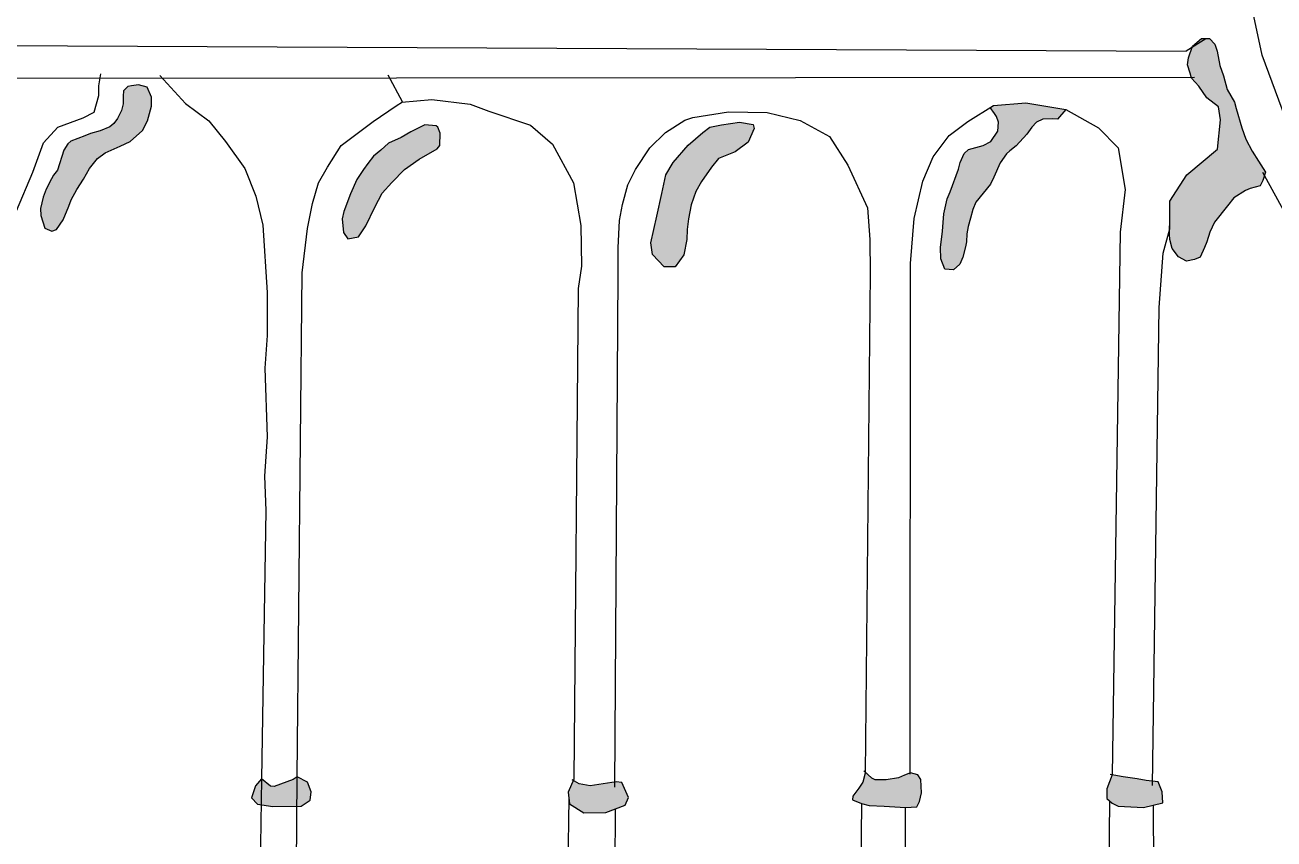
# Model space of a CAD drawing. Header units: millimetres. Extents: x 245 to 515, y 87 to 339.
# Drawn here: x 377.407 to 379.552, y 230.565 to 231.962 of the extents above; entities that cross this region are included whole.
import ezdxf

# ---------------------------------------------------------------- set-up
doc = ezdxf.new("R2010")
doc.units = ezdxf.units.MM
doc.layers.add('çziigi', color=10, linetype='Continuous')

msp = doc.modelspace()

# ---------------------------------------------------------------- hatches: boundary and pattern name
at = {"layer": 'çziigi'}
h = msp.add_hatch(color=256, dxfattribs=at)
h.dxf.hatch_style = 1
h.paths.add_polyline_path([(379.503, 231.6778), (379.5108, 231.6809), (379.5281, 231.6855), (379.5326, 231.695), (379.5371, 231.7088), (379.5253, 231.7278), (379.5144, 231.7451), (379.5035, 231.7656), (379.4967, 231.7851), (379.4867, 231.8183), (379.4839, 231.8292), (379.4712, 231.851), (379.4653, 231.8746), (379.4585, 231.8919), (379.4544, 231.9164), (379.4503, 231.9287), (379.4412, 231.9382), (379.4271, 231.9386), (379.4117, 231.925), (379.4048, 231.9055), (379.4035, 231.8932), (379.408, 231.879), (379.4103, 231.8704), (379.4226, 231.8568), (379.4362, 231.8368), (379.4562, 231.8209), (379.4598, 231.7986), (379.455, 231.7485), (379.4018, 231.7042), (379.3728, 231.6591), (379.3728, 231.6118), (379.3723, 231.6099), (379.3721, 231.6026), (379.373, 231.5936), (379.3771, 231.5781), (379.3876, 231.564), (379.4017, 231.5563), (379.4153, 231.559), (379.4248, 231.5631), (379.4326, 231.5795), (379.4362, 231.5895), (379.4417, 231.6058), (379.4498, 231.6235), (379.4717, 231.651), (379.483, 231.665)])
h = msp.add_hatch(color=256, dxfattribs=at)
h.dxf.hatch_style = 1
h.paths.add_polyline_path([(377.624, 231.8222), (377.6244, 231.838), (377.6168, 231.855), (377.6018, 231.8589), (377.5899, 231.8571), (377.5835, 231.8562), (377.5763, 231.8486), (377.5758, 231.8397), (377.5754, 231.8261), (377.5724, 231.815), (377.566, 231.8014), (377.5597, 231.7924), (377.5524, 231.7869), (377.5358, 231.7801), (377.5192, 231.7754), (377.5098, 231.7716), (377.4855, 231.7622), (377.4808, 231.7575), (377.4736, 231.7469), (377.4629, 231.7123), (377.4557, 231.7038), (377.4527, 231.6974), (377.4433, 231.68), (377.4382, 231.6664), (377.4335, 231.6468), (377.4344, 231.6344), (377.4412, 231.613), (377.4531, 231.6079), (377.4612, 231.6109), (377.4727, 231.6271), (377.4825, 231.6505), (377.4863, 231.6615), (377.4961, 231.6794), (377.5076, 231.6969), (377.5179, 231.7152), (377.5315, 231.7322), (377.5447, 231.7424), (377.5703, 231.7535), (377.5877, 231.7616), (377.6087, 231.7805), (377.6176, 231.7971)])
h.paths.add_polyline_path([(378.0838, 231.7315), (378.1145, 231.749), (378.1194, 231.7546), (378.1201, 231.7762), (378.1159, 231.786), (378.1131, 231.7887), (378.0935, 231.7901), (378.0698, 231.7783), (378.053, 231.7685), (378.0314, 231.7588), (378.0181, 231.7469), (378.0056, 231.7364), (377.9958, 231.7239), (377.9881, 231.7134), (377.9769, 231.6967), (377.9658, 231.6716), (377.9546, 231.6416), (377.9518, 231.629), (377.9539, 231.6053), (377.9616, 231.5948), (377.9797, 231.5983), (377.9923, 231.6171), (378.0077, 231.6492), (378.0202, 231.6729), (378.037, 231.6911), (378.0586, 231.7134)])
h = msp.add_hatch(color=256, dxfattribs=at)
h.dxf.hatch_style = 1
h.paths.add_polyline_path([(379.1941, 231.8168), (379.1254, 231.8282), (379.0703, 231.8232), (379.0646, 231.8197), (379.0718, 231.8095), (379.0755, 231.8046), (379.0789, 231.7949), (379.0773, 231.7793), (379.0657, 231.7614), (379.0526, 231.7547), (379.0272, 231.7477), (379.0195, 231.7413), (379.0131, 231.7254), (379.01, 231.7141), (378.9954, 231.6755), (378.9905, 231.6632), (378.9847, 231.6373), (378.9825, 231.6076), (378.9788, 231.5798), (378.9795, 231.5602), (378.9868, 231.5428), (379.0015, 231.5413), (379.0122, 231.5514), (379.0174, 231.563), (379.022, 231.581), (379.0235, 231.5896), (379.0244, 231.603), (379.0266, 231.6159), (379.0305, 231.6299), (379.0348, 231.6449), (379.0397, 231.6578), (379.0648, 231.6887), (379.0709, 231.7006), (379.0813, 231.7248), (379.0923, 231.7407), (379.0981, 231.7459), (379.1092, 231.7545), (379.1275, 231.7743), (379.1358, 231.7862), (379.144, 231.7951), (379.1547, 231.8), (379.171, 231.8003), (379.1798, 231.8)])
h.paths.add_polyline_path([(378.649, 231.7605), (378.6591, 231.7839), (378.6576, 231.7909), (378.6342, 231.7947), (378.6031, 231.7901), (378.5829, 231.7862), (378.5712, 231.7769), (378.5455, 231.7551), (378.5198, 231.7255), (378.5074, 231.7045), (378.5004, 231.6727), (378.4918, 231.6338), (378.4817, 231.5879), (378.4848, 231.5677), (378.5043, 231.5467), (378.5237, 231.5467), (378.5385, 231.5669), (378.5432, 231.5934), (378.544, 231.6105), (378.5463, 231.6291), (378.551, 231.6532), (378.5587, 231.6758), (378.5689, 231.6929), (378.586, 231.7178), (378.5976, 231.7325), (378.6264, 231.7442)])
h = msp.add_hatch(color=256, dxfattribs=at)
h.dxf.hatch_style = 1
h.paths.add_polyline_path([(379.3599, 230.6456), (379.3526, 230.6629), (379.3325, 230.665), (379.3166, 230.6679), (379.2928, 230.6715), (379.2735, 230.6746), (379.2647, 230.6506), (379.2647, 230.634), (379.274, 230.6261), (379.2841, 230.6211), (379.3274, 230.6189), (379.3606, 230.6268)])
h.paths.add_polyline_path([(378.9467, 230.6437), (378.9454, 230.6669), (378.94, 230.6749), (378.9276, 230.6784), (378.9173, 230.674), (378.9067, 230.6695), (378.8858, 230.6664), (378.8671, 230.666), (378.8613, 230.6691), (378.8495, 230.6797), (378.8495, 230.6776), (378.8457, 230.6624), (378.839, 230.6517), (378.8288, 230.638), (378.8279, 230.6317), (378.8435, 230.6255), (378.8568, 230.622), (378.8822, 230.6211), (378.9191, 230.6188), (378.9383, 230.6197), (378.9432, 230.6291)])
h.paths.add_polyline_path([(378.4321, 230.6615), (378.422, 230.6627), (378.3775, 230.656), (378.3586, 230.6593), (378.3486, 230.6648), (378.3396, 230.6449), (378.3419, 230.6248), (378.3664, 230.6093), (378.4042, 230.6104), (378.4376, 230.6226), (378.4432, 230.636)])
h.paths.add_polyline_path([(377.8983, 230.6459), (377.892, 230.6624), (377.8741, 230.6714), (377.8672, 230.6666), (377.8347, 230.6548), (377.8285, 230.6555), (377.8133, 230.668), (377.803, 230.6562), (377.796, 230.6355), (377.8064, 230.6245), (377.8327, 230.6203), (377.881, 230.621), (377.8969, 230.6314)])

# ---------------------------------------------------------------- linework, layer by layer
for p, q in [((379.5316, 231.9097), (379.5046, 232.0347)), ((376.7785, 231.9288), (379.4011, 231.9168)), ((379.4349, 231.9377), (379.4011, 231.9168)), ((379.4048, 231.9055), (379.4117, 231.925)), ((379.4117, 231.925), (379.4271, 231.9386)), ((379.4271, 231.9386), (379.4412, 231.9382)), ((379.4412, 231.9382), (379.4503, 231.9287)), ((379.4503, 231.9287), (379.4544, 231.9164)), ((379.4035, 231.8932), (379.4048, 231.9055)), ((379.4544, 231.9164), (379.4585, 231.8919)), ((379.5771, 231.7865), (379.5316, 231.9097)), ((379.408, 231.879), (379.4035, 231.8932)), ((379.4585, 231.8919), (379.4653, 231.8746)), ((376.916, 231.8698), (379.4155, 231.8722)), ((377.5337, 231.8571), (377.537, 231.8778)), ((377.6383, 231.8747), (377.6823, 231.8266)), ((378.0554, 231.8297), (378.0304, 231.8755)), ((379.4103, 231.8704), (379.408, 231.879)), ((379.4226, 231.8568), (379.4103, 231.8704)), ((379.4653, 231.8746), (379.4712, 231.851)), ((377.526, 231.8119), (377.5337, 231.8407)), ((377.5337, 231.8407), (377.5337, 231.8571)), ((377.5758, 231.8397), (377.5754, 231.8261)), ((377.5763, 231.8486), (377.5758, 231.8397)), ((377.5835, 231.8562), (377.5763, 231.8486)), ((377.5899, 231.8571), (377.5835, 231.8562)), ((377.6018, 231.8589), (377.5899, 231.8571)), ((377.6168, 231.855), (377.6018, 231.8589)), ((377.6244, 231.838), (377.6168, 231.855)), ((377.624, 231.8222), (377.6244, 231.838)), ((379.4362, 231.8368), (379.4226, 231.8568)), ((379.4712, 231.851), (379.4839, 231.8292)), ((377.5754, 231.8261), (377.5724, 231.815)), ((377.6176, 231.7971), (377.624, 231.8222)), ((377.6823, 231.8266), (377.7228, 231.7971)), ((378.0047, 231.7957), (378.0443, 231.8228)), ((378.0443, 231.8228), (378.0554, 231.8297)), ((378.054, 231.829), (378.1054, 231.8339)), ((378.1054, 231.8339), (378.1713, 231.8255)), ((378.1713, 231.8255), (378.2033, 231.8138)), ((379.026, 231.796), (379.0703, 231.8232)), ((379.0718, 231.8095), (379.0645, 231.8199)), ((379.0703, 231.8232), (379.1254, 231.8282)), ((379.1254, 231.8282), (379.1941, 231.8168)), ((379.1941, 231.8168), (379.1798, 231.8)), ((379.1941, 231.8168), (379.2506, 231.7853)), ((379.4562, 231.8209), (379.4362, 231.8368)), ((379.4598, 231.7986), (379.4562, 231.8209)), ((379.4839, 231.8292), (379.4867, 231.8183)), ((379.4867, 231.8183), (379.4967, 231.7851)), ((377.4635, 231.786), (377.5068, 231.8023)), ((377.5068, 231.8023), (377.526, 231.8119)), ((377.566, 231.8014), (377.5597, 231.7924)), ((377.5724, 231.815), (377.566, 231.8014)), ((377.6087, 231.7805), (377.6176, 231.7971)), ((377.7228, 231.7971), (377.751, 231.7614)), ((377.9498, 231.7546), (378.0047, 231.7957)), ((378.2033, 231.8138), (378.2748, 231.7895)), ((378.5067, 231.7772), (378.5401, 231.7984)), ((378.5401, 231.7984), (378.5535, 231.8028)), ((378.5535, 231.8028), (378.615, 231.8127)), ((378.615, 231.8127), (378.6815, 231.8113)), ((378.6815, 231.8113), (378.7381, 231.7979)), ((378.7381, 231.7979), (378.7884, 231.7703)), ((378.9938, 231.7717), (379.026, 231.796)), ((379.0755, 231.8046), (379.0718, 231.8095)), ((379.0789, 231.7949), (379.0755, 231.8046)), ((379.144, 231.7951), (379.1358, 231.7862)), ((379.1547, 231.8), (379.144, 231.7951)), ((379.171, 231.8003), (379.1547, 231.8)), ((379.1798, 231.8), (379.171, 231.8003)), ((379.455, 231.7485), (379.4598, 231.7986)), ((377.4385, 231.7591), (377.4635, 231.786)), ((377.5192, 231.7754), (377.5098, 231.7716)), ((377.5358, 231.7801), (377.5192, 231.7754)), ((377.5524, 231.7869), (377.5358, 231.7801)), ((377.5597, 231.7924), (377.5524, 231.7869)), ((377.5877, 231.7616), (377.6087, 231.7805)), ((378.0698, 231.7783), (378.053, 231.7685)), ((378.0935, 231.7901), (378.0698, 231.7783)), ((378.1131, 231.7887), (378.0935, 231.7901)), ((378.1159, 231.786), (378.1131, 231.7887)), ((378.1201, 231.7762), (378.1159, 231.786)), ((378.1194, 231.7546), (378.1201, 231.7762)), ((378.2748, 231.7895), (378.313, 231.7569)), ((378.48, 231.7505), (378.5067, 231.7772)), ((378.5455, 231.7551), (378.5712, 231.7769)), ((378.5712, 231.7769), (378.5829, 231.7862)), ((378.5829, 231.7862), (378.6031, 231.7901)), ((378.6031, 231.7901), (378.6342, 231.7947)), ((378.6342, 231.7947), (378.6576, 231.7909)), ((378.6591, 231.7839), (378.649, 231.7605)), ((378.6576, 231.7909), (378.6591, 231.7839)), ((379.0657, 231.7614), (379.0773, 231.7793)), ((379.0773, 231.7793), (379.0789, 231.7949)), ((379.1275, 231.7743), (379.1092, 231.7545)), ((379.1358, 231.7862), (379.1275, 231.7743)), ((379.2506, 231.7853), (379.2842, 231.751)), ((379.4967, 231.7851), (379.5035, 231.7656)), ((377.4202, 231.7088), (377.4385, 231.7591)), ((377.4808, 231.7575), (377.4736, 231.7469)), ((377.4855, 231.7622), (377.4808, 231.7575)), ((377.5098, 231.7716), (377.4855, 231.7622)), ((377.5447, 231.7424), (377.5703, 231.7535)), ((377.5703, 231.7535), (377.5877, 231.7616)), ((377.751, 231.7614), (377.7846, 231.7155)), ((377.9262, 231.7178), (377.9498, 231.7546)), ((378.0314, 231.7588), (378.0181, 231.7469)), ((378.053, 231.7685), (378.0314, 231.7588)), ((378.1145, 231.749), (378.1194, 231.7546)), ((378.313, 231.7569), (378.3491, 231.6909)), ((378.5198, 231.7255), (378.5455, 231.7551)), ((378.649, 231.7605), (378.6264, 231.7442)), ((378.7884, 231.7703), (378.8202, 231.7208)), ((378.9666, 231.7353), (378.9938, 231.7717)), ((379.0272, 231.7477), (379.0526, 231.7547)), ((379.0526, 231.7547), (379.0657, 231.7614)), ((379.1092, 231.7545), (379.0981, 231.7459)), ((379.5035, 231.7656), (379.5144, 231.7451)), ((377.4736, 231.7469), (377.4629, 231.7123)), ((377.5179, 231.7152), (377.5315, 231.7322)), ((377.5315, 231.7322), (377.5447, 231.7424)), ((378.0056, 231.7364), (377.9958, 231.7239)), ((378.0181, 231.7469), (378.0056, 231.7364)), ((378.0586, 231.7134), (378.0838, 231.7315)), ((378.0838, 231.7315), (378.1145, 231.749)), ((378.4555, 231.7138), (378.48, 231.7505)), ((378.5976, 231.7325), (378.586, 231.7178)), ((378.6264, 231.7442), (378.5976, 231.7325)), ((378.9487, 231.6938), (378.9666, 231.7353)), ((379.0131, 231.7254), (379.0195, 231.7413)), ((379.0195, 231.7413), (379.0272, 231.7477)), ((379.0923, 231.7407), (379.0813, 231.7248)), ((379.0981, 231.7459), (379.0923, 231.7407)), ((379.2842, 231.751), (379.2964, 231.6795)), ((379.4018, 231.7042), (379.455, 231.7485)), ((379.5144, 231.7451), (379.5253, 231.7278)), ((377.4629, 231.7123), (377.4557, 231.7038)), ((377.5076, 231.6969), (377.5179, 231.7152)), ((377.7846, 231.7155), (377.8032, 231.6681)), ((377.9109, 231.6907), (377.9262, 231.7178)), ((377.9881, 231.7134), (377.9769, 231.6967)), ((377.9958, 231.7239), (377.9881, 231.7134)), ((378.037, 231.6911), (378.0586, 231.7134)), ((378.4421, 231.6871), (378.4555, 231.7138)), ((378.5074, 231.7045), (378.5198, 231.7255)), ((378.586, 231.7178), (378.5689, 231.6929)), ((378.8202, 231.7208), (378.8535, 231.648)), ((378.9954, 231.6755), (379.01, 231.7141)), ((379.01, 231.7141), (379.0131, 231.7254)), ((379.0813, 231.7248), (379.0709, 231.7006)), ((379.5253, 231.7278), (379.5371, 231.7088)), ((379.532, 231.7093), (379.6046, 231.576)), ((377.3923, 231.6425), (377.4202, 231.7088)), ((377.4527, 231.6974), (377.4433, 231.68)), ((377.4557, 231.7038), (377.4527, 231.6974)), ((377.4961, 231.6794), (377.5076, 231.6969)), ((377.9005, 231.6554), (377.9109, 231.6907)), ((377.9769, 231.6967), (377.9658, 231.6716)), ((378.0202, 231.6729), (378.037, 231.6911)), ((378.3491, 231.6909), (378.3616, 231.6174)), ((378.5004, 231.6727), (378.5074, 231.7045)), ((378.5689, 231.6929), (378.5587, 231.6758)), ((378.9337, 231.6295), (378.9487, 231.6938)), ((379.0648, 231.6887), (379.0397, 231.6578)), ((379.0709, 231.7006), (379.0648, 231.6887)), ((379.3728, 231.6591), (379.4018, 231.7042)), ((379.5326, 231.695), (379.5281, 231.6855)), ((379.5371, 231.7088), (379.5326, 231.695)), ((377.4382, 231.6664), (377.4335, 231.6468)), ((377.4433, 231.68), (377.4382, 231.6664)), ((377.4863, 231.6615), (377.4961, 231.6794)), ((377.8032, 231.6681), (377.8155, 231.618)), ((377.9658, 231.6716), (377.9546, 231.6416)), ((378.0077, 231.6492), (378.0202, 231.6729)), ((378.4332, 231.6537), (378.4421, 231.6871)), ((378.4918, 231.6338), (378.5004, 231.6727)), ((378.5587, 231.6758), (378.551, 231.6532)), ((378.9905, 231.6632), (378.9954, 231.6755)), ((379.2964, 231.6795), (379.2878, 231.6059)), ((379.503, 231.6778), (379.483, 231.665)), ((379.5108, 231.6809), (379.503, 231.6778)), ((379.5281, 231.6855), (379.5108, 231.6809)), ((377.4335, 231.6468), (377.4344, 231.6344)), ((377.4727, 231.6271), (377.4825, 231.6505)), ((377.4825, 231.6505), (377.4863, 231.6615)), ((377.8921, 231.6123), (377.9005, 231.6554)), ((377.9923, 231.6171), (378.0077, 231.6492)), ((378.4277, 231.6259), (378.4332, 231.6537)), ((378.551, 231.6532), (378.5463, 231.6291)), ((378.8535, 231.648), (378.8577, 231.5935)), ((378.9847, 231.6373), (378.9905, 231.6632)), ((379.0348, 231.6449), (379.0305, 231.6299)), ((379.0397, 231.6578), (379.0348, 231.6449)), ((379.3728, 231.6118), (379.3728, 231.6591)), ((379.4717, 231.651), (379.4498, 231.6235)), ((379.483, 231.665), (379.4717, 231.651)), ((377.4344, 231.6344), (377.4412, 231.613)), ((377.4612, 231.6109), (377.4727, 231.6271)), ((377.9546, 231.6416), (377.9518, 231.629)), ((377.9518, 231.629), (377.9539, 231.6053)), ((378.4254, 231.5792), (378.4277, 231.6259)), ((378.4817, 231.5879), (378.4918, 231.6338)), ((378.5463, 231.6291), (378.544, 231.6105)), ((378.9273, 231.5523), (378.9337, 231.6295)), ((378.9825, 231.6076), (378.9847, 231.6373)), ((379.0305, 231.6299), (379.0266, 231.6159)), ((379.4498, 231.6235), (379.4417, 231.6058)), ((377.4412, 231.613), (377.4531, 231.6079)), ((377.4531, 231.6079), (377.4612, 231.6109)), ((377.8155, 231.618), (377.8231, 231.5023)), ((377.8831, 231.536), (377.8921, 231.6123)), ((377.9539, 231.6053), (377.9616, 231.5948)), ((377.9797, 231.5983), (377.9923, 231.6171)), ((378.3616, 231.6174), (378.3624, 231.5477)), ((378.544, 231.6105), (378.5432, 231.5934)), ((378.9788, 231.5798), (378.9825, 231.6076)), ((379.0244, 231.603), (379.0235, 231.5896)), ((379.0266, 231.6159), (379.0244, 231.603)), ((379.2878, 231.6059), (379.2736, 230.6747)), ((379.3613, 231.5702), (379.3728, 231.6118)), ((379.3721, 231.6026), (379.3726, 231.6172)), ((379.373, 231.5936), (379.3721, 231.6026)), ((379.4417, 231.6058), (379.4362, 231.5895)), ((377.9616, 231.5948), (377.9797, 231.5983)), ((378.4848, 231.5677), (378.4817, 231.5879)), ((378.5432, 231.5934), (378.5385, 231.5669)), ((378.8577, 231.5935), (378.8585, 231.5357)), ((379.022, 231.581), (379.0174, 231.563)), ((379.0235, 231.5896), (379.022, 231.581)), ((379.3771, 231.5781), (379.373, 231.5936)), ((379.4362, 231.5895), (379.4326, 231.5795)), ((378.4254, 231.5336), (378.4254, 231.5792)), ((378.5043, 231.5467), (378.4848, 231.5677)), ((378.5385, 231.5669), (378.5237, 231.5467)), ((378.9795, 231.5602), (378.9788, 231.5798)), ((378.9868, 231.5428), (378.9795, 231.5602)), ((379.0174, 231.563), (379.0122, 231.5514)), ((379.3543, 231.4766), (379.3613, 231.5702)), ((379.3876, 231.564), (379.3771, 231.5781)), ((379.4017, 231.5563), (379.3876, 231.564)), ((379.4153, 231.559), (379.4017, 231.5563)), ((379.4248, 231.5631), (379.4153, 231.559)), ((379.4326, 231.5795), (379.4248, 231.5631)), ((378.3624, 231.5477), (378.3568, 231.5095)), ((378.5237, 231.5467), (378.5043, 231.5467)), ((378.9271, 230.6762), (378.9273, 231.5523)), ((379.0015, 231.5413), (378.9868, 231.5428)), ((379.0122, 231.5514), (379.0015, 231.5413)), ((377.8741, 230.6714), (377.8831, 231.536)), ((378.4198, 230.6538), (378.4254, 231.5336)), ((378.8585, 231.5357), (378.8495, 230.6776)), ((377.8231, 231.5023), (377.8231, 231.4289)), ((378.3568, 231.5095), (378.3497, 230.6671)), ((379.3433, 230.6564), (379.3543, 231.4766)), ((377.8231, 231.4289), (377.819, 231.3726)), ((377.819, 231.3726), (377.8231, 231.2549)), ((377.8231, 231.2549), (377.8183, 231.1876)), ((377.8183, 231.1876), (377.8203, 231.1286)), ((377.8203, 231.1286), (377.8133, 230.668)), ((378.8613, 230.6691), (378.8475, 230.6815)), ((377.8133, 230.668), (377.1947, 196.5571)), ((377.6595, 196.5673), (377.8741, 230.6714)), ((377.8133, 230.668), (377.803, 230.6562)), ((377.8285, 230.6555), (377.8133, 230.668)), ((377.8672, 230.6666), (377.8347, 230.6548)), ((377.8741, 230.6714), (377.8672, 230.6666)), ((377.892, 230.6624), (377.8741, 230.6714)), ((377.8983, 230.6459), (377.892, 230.6624)), ((378.3497, 230.6671), (378.3396, 230.6449)), ((378.3586, 230.6593), (378.3463, 230.666)), ((378.3775, 230.656), (378.3586, 230.6593)), ((378.422, 230.6627), (378.3775, 230.656)), ((378.4321, 230.6615), (378.422, 230.6627)), ((378.4432, 230.636), (378.4321, 230.6615)), ((378.8457, 230.6624), (378.839, 230.6517)), ((378.8495, 230.6776), (378.8457, 230.6624)), ((378.8671, 230.666), (378.8613, 230.6691)), ((378.8858, 230.6664), (378.8671, 230.666)), ((378.9067, 230.6695), (378.8858, 230.6664)), ((378.9173, 230.674), (378.9067, 230.6695)), ((378.9276, 230.6784), (378.9173, 230.674)), ((378.94, 230.6749), (378.9276, 230.6784)), ((378.9454, 230.6669), (378.94, 230.6749)), ((378.9467, 230.6437), (378.9454, 230.6669)), ((379.2736, 230.6747), (379.2647, 230.6506)), ((379.2928, 230.6715), (379.2704, 230.6751)), ((379.3166, 230.6679), (379.2928, 230.6715)), ((379.3325, 230.665), (379.3166, 230.6679)), ((379.3526, 230.6629), (379.3325, 230.665)), ((379.3599, 230.6456), (379.3526, 230.6629)), ((377.803, 230.6562), (377.796, 230.6355)), ((377.8347, 230.6548), (377.8285, 230.6555)), ((377.8969, 230.6314), (377.8983, 230.6459)), ((378.3396, 230.6449), (378.3419, 230.6248)), ((378.8288, 230.638), (378.8279, 230.6317)), ((378.839, 230.6517), (378.8288, 230.638)), ((378.9432, 230.6291), (378.9467, 230.6437)), ((379.2647, 230.6506), (379.2647, 230.634)), ((379.3606, 230.6268), (379.3599, 230.6456)), ((377.796, 230.6355), (377.8064, 230.6245)), ((377.8064, 230.6245), (377.8327, 230.6203)), ((378.3408, 230.6348), (377.8119, 196.4863)), ((377.8327, 230.6203), (377.881, 230.621)), ((377.881, 230.621), (377.8969, 230.6314)), ((378.2586, 196.5261), (378.4209, 230.6165)), ((378.3419, 230.6248), (378.3664, 230.6093)), ((378.8435, 230.6255), (378.3925, 196.5343)), ((378.4042, 230.6104), (378.4376, 230.6226)), ((378.4376, 230.6226), (378.4432, 230.636)), ((378.8279, 230.6317), (378.8435, 230.6255)), ((378.8435, 230.6255), (378.8568, 230.622)), ((378.8568, 230.622), (378.8822, 230.6211)), ((378.8634, 196.5283), (378.9191, 230.6188)), ((378.8822, 230.6211), (378.9191, 230.6188)), ((378.9191, 230.6188), (378.9383, 230.6197)), ((378.9383, 230.6197), (378.9432, 230.6291)), ((379.2693, 230.6301), (378.9819, 196.5429)), ((379.2647, 230.634), (379.274, 230.6261)), ((379.274, 230.6261), (379.2841, 230.6211)), ((379.2841, 230.6211), (379.3274, 230.6189)), ((379.3274, 230.6189), (379.3606, 230.6268)), ((379.344, 230.6229), (379.527, 196.5381)), ((378.3664, 230.6093), (378.4042, 230.6104))]:
    msp.add_line(p, q, dxfattribs=at)

doc.saveas('drawing.dxf')
